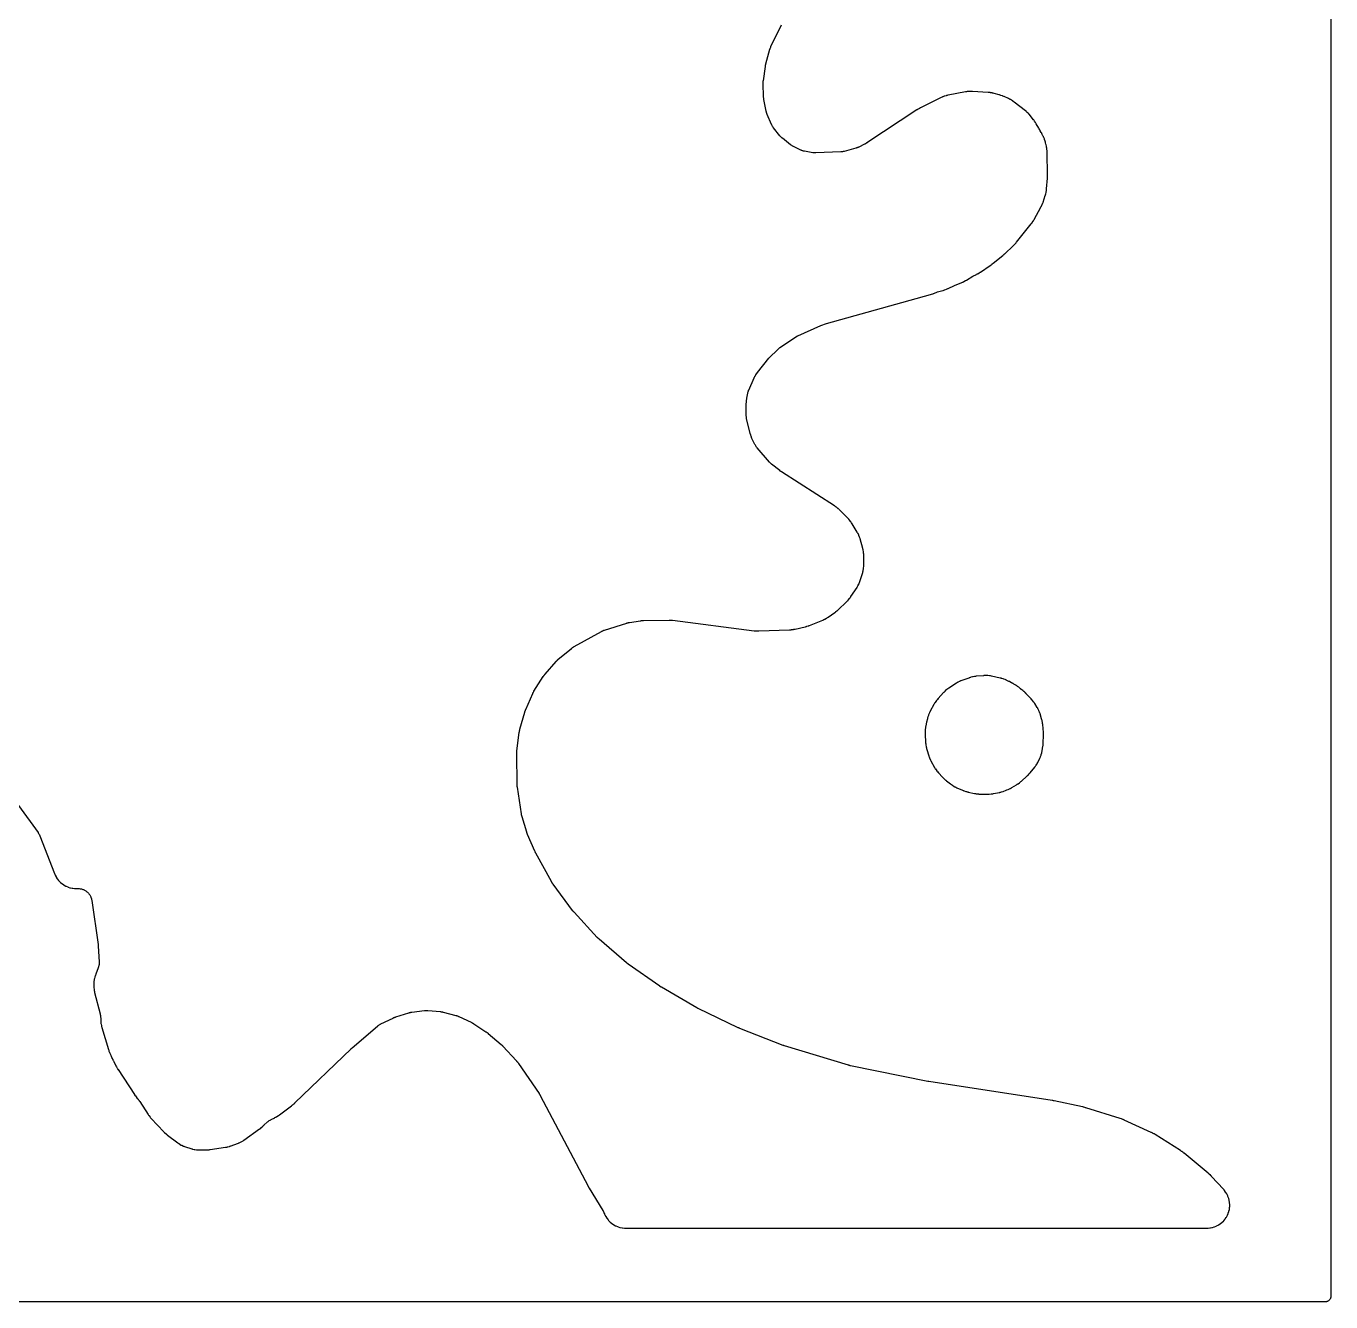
# Model space of a CAD drawing. Header units: millimetres. Extents: x 0 to 300, y 0 to 300.
# Drawn here: x 158.4 to 300.1, y -0.1 to 138.4 of the extents above; entities that cross this region are included whole.
import ezdxf

# ---------------------------------------------------------------- set-up
doc = ezdxf.new("R2010")
doc.units = ezdxf.units.MM
doc.layers.add('CUT', color=7, linetype='CONTINUOUS')

msp = doc.modelspace()

# ---------------------------------------------------------------- linework, layer by layer
at = {"layer": 'CUT'}
for points in [[(300.0625, 298.5625), (300.0625, 1.4375), (300.0625, 0.5522), (300.0589, 0.4788), (300.0503, 0.4206), (300.036, 0.3635), (300.0162, 0.3082), (299.991, 0.255), (299.9608, 0.2046), (299.9257, 0.1573), (299.8863, 0.1137), (299.8427, 0.0743), (299.7954, 0.0392), (299.745, 0.009), (299.6918, -0.0162), (299.6365, -0.036), (299.5794, -0.0503), (299.5212, -0.0589), (299.4478, -0.0625), (298.5625, -0.0625), (1.4375, -0.0625)], [(157.5773, 53.8259), (159.6909, 50.8978), (159.6964, 50.8901), (159.7049, 50.878), (159.7188, 50.8579), (159.7369, 50.8306), (159.7526, 50.8061), (159.7548, 50.8026), (159.7805, 50.7585), (159.8138, 50.6973), (159.8433, 50.638), (159.8626, 50.5954), (159.8778, 50.5597), (159.8825, 50.548), (159.886, 50.5392), (161.4738, 46.4592), (161.4794, 46.4454), (161.5166, 46.3564), (161.5225, 46.3428), (161.5462, 46.2898), (161.5589, 46.263), (161.6452, 46.0934), (161.6746, 46.0419), (161.7758, 45.8838), (161.8102, 45.8354), (161.9265, 45.6881), (161.9655, 45.6433), (162.0958, 45.5082), (162.1391, 45.4676), (162.282, 45.346), (162.3291, 45.3098), (162.4834, 45.2029), (162.5338, 45.1716), (162.6979, 45.0805), (162.7512, 45.0543), (162.9235, 44.9799), (162.9791, 44.9591), (163.1579, 44.902), (163.2153, 44.8868), (163.3989, 44.8477), (163.4575, 44.8382), (163.644, 44.8175), (163.7033, 44.8139), (163.8936, 44.8116), (163.9233, 44.812), (163.9397, 44.8126), (163.9775, 44.8131), (163.9919, 44.8135), (164.0178, 44.8144), (164.1087, 44.8132), (164.1691, 44.8093), (164.2595, 44.7988), (164.3192, 44.7888), (164.4081, 44.7693), (164.4665, 44.7534), (164.5529, 44.725), (164.6094, 44.7032), (164.6925, 44.6663), (164.7465, 44.6389), (164.8254, 44.5938), (164.8764, 44.5611), (164.9504, 44.5082), (164.9978, 44.4705), (165.0661, 44.4104), (165.1095, 44.3682), (165.1713, 44.3015), (165.2102, 44.2551), (165.265, 44.1825), (165.299, 44.1324), (165.3462, 44.0547), (165.375, 44.0014), (165.4141, 43.9193), (165.4374, 43.8634), (165.468, 43.7777), (165.4855, 43.7198), (165.5073, 43.6315), (165.5232, 43.5497), (165.5307, 43.5048), (166.2061, 38.7537), (166.2074, 38.7442), (166.2103, 38.7218), (166.2115, 38.7123), (166.2129, 38.7006), (166.214, 38.691), (166.2165, 38.6686), (166.2175, 38.659), (166.2191, 38.642), (166.22, 38.6324), (166.222, 38.6099), (166.2228, 38.6003), (166.2237, 38.5886), (166.2244, 38.579), (166.2259, 38.5565), (166.2265, 38.5469), (166.3211, 36.8409), (166.3217, 36.8293), (166.3224, 36.813), (166.3231, 36.7607), (166.322, 36.6893), (166.3171, 36.6082), (166.3113, 36.5544), (166.2991, 36.474), (166.2886, 36.421), (166.2691, 36.342), (166.2489, 36.2736), (166.2327, 36.2239), (166.2272, 36.2085), (166.2232, 36.1976), (166.0706, 35.7893), (166.0667, 35.7791), (166.0575, 35.7552), (166.0535, 35.745), (166.0514, 35.7398), (166.0423, 35.7172), (166.0107, 35.6385), (166.0055, 35.6249), (165.9635, 35.5125), (165.9585, 35.4987), (165.9325, 35.4233), (165.9146, 35.3718), (165.9121, 35.3646), (165.9031, 35.3373), (165.8978, 35.322), (165.8961, 35.3172), (165.8956, 35.3159), (165.8897, 35.2988), (165.8853, 35.2859), (165.869, 35.2352), (165.8612, 35.209), (165.8151, 35.0402), (165.8031, 34.987), (165.773, 34.817), (165.7659, 34.7629), (165.7511, 34.5885), (165.7494, 34.5613), (165.7473, 34.508), (165.747, 34.4944), (165.7455, 34.4057), (165.7454, 34.392), (165.7465, 34.222), (165.7465, 34.2219), (165.7467, 34.2096), (165.7489, 34.1296), (165.7493, 34.1173), (165.7516, 34.0693), (165.7533, 34.0447), (165.7672, 33.8875), (165.7736, 33.8387), (165.8004, 33.6832), (165.8051, 33.659), (165.8152, 33.612), (165.8179, 33.6), (165.8363, 33.5221), (165.8392, 33.5102), (166.4365, 31.1959), (166.4484, 31.1434), (166.4673, 31.0467), (166.4816, 30.9401), (166.4888, 30.8418), (166.4911, 30.7881), (166.4945, 30.5373), (166.4948, 30.5235), (166.4981, 30.4334), (166.4987, 30.4196), (166.502, 30.3655), (166.5043, 30.3379), (166.523, 30.1612), (166.5314, 30.1064), (166.5664, 29.9323), (166.5725, 29.9052), (166.5856, 29.8527), (166.5891, 29.8393), (166.6129, 29.7524), (166.6167, 29.7391), (167.3349, 27.3376), (167.3382, 27.3269), (167.362, 27.2523), (167.3657, 27.2412), (167.3822, 27.1927), (167.3907, 27.1694), (167.4464, 27.0257), (167.4555, 27.0037), (167.4719, 26.9659), (167.4764, 26.9557), (167.5089, 26.8847), (167.5139, 26.8739), (167.5509, 26.797), (167.5598, 26.7779), (167.5811, 26.7307), (167.59, 26.7105), (167.5908, 26.7085), (167.5997, 26.6867), (167.6228, 26.6277), (167.6273, 26.6167), (167.6973, 26.448), (167.7207, 26.3983), (167.8029, 26.2424), (167.8163, 26.2184), (167.8576, 26.148), (167.8753, 26.1164), (167.9151, 26.0419), (167.9316, 26.0096), (168.1363, 25.5863), (168.145, 25.569), (168.2036, 25.4572), (168.2129, 25.4402), (168.2909, 25.3024), (168.3008, 25.2856), (168.3665, 25.1779), (168.3768, 25.1615), (170.1623, 22.4361), (170.174, 22.4189), (170.2518, 22.3086), (170.2641, 22.2919), (170.3664, 22.157), (170.3793, 22.1407), (170.4645, 22.0361), (170.4779, 22.0202), (170.5506, 21.9371), (170.5717, 21.9121), (170.6198, 21.8528), (170.6399, 21.8271), (170.6637, 21.7955), (170.6829, 21.7691), (170.7266, 21.7065), (170.7448, 21.6794), (171.6385, 20.2946), (171.646, 20.2833), (171.6954, 20.2105), (171.7031, 20.1993), (171.7337, 20.1562), (171.7499, 20.1345), (171.8582, 19.996), (171.8754, 19.975), (171.9098, 19.9349), (171.9187, 19.9247), (171.9774, 19.8592), (171.9866, 19.8492), (171.9867, 19.8491), (173.3317, 18.4158), (173.3409, 18.4062), (173.4011, 18.3448), (173.4105, 18.3354), (173.4475, 18.2993), (173.4669, 18.2812), (173.5952, 18.1667), (173.6153, 18.1495), (173.6554, 18.1168), (173.6657, 18.1085), (173.7335, 18.0556), (173.7441, 18.0476), (174.872, 17.2066), (174.8853, 17.197), (174.9722, 17.1357), (174.9858, 17.1265), (175.039, 17.0912), (175.0667, 17.0738), (175.2475, 16.9675), (175.3057, 16.9375), (175.4969, 16.8515), (175.5272, 16.8389), (175.5868, 16.8159), (175.6021, 16.8103), (175.7024, 16.7747), (175.7179, 16.7695), (176.27, 16.5906), (176.2839, 16.5863), (176.3742, 16.5594), (176.3882, 16.5555), (176.4428, 16.5406), (176.471, 16.5337), (176.6525, 16.4938), (176.7096, 16.4841), (176.8942, 16.4619), (176.923, 16.4591), (176.9795, 16.455), (176.994, 16.4542), (177.0881, 16.4497), (177.1026, 16.4492), (177.8271, 16.4323), (177.8401, 16.4322), (177.9244, 16.432), (177.9373, 16.4322), (177.988, 16.4332), (178.0139, 16.4343), (178.1821, 16.4449), (178.2079, 16.4471), (178.2583, 16.4525), (178.2712, 16.454), (178.3548, 16.4648), (178.3676, 16.4666), (180.0361, 16.7182), (180.0509, 16.7206), (180.1469, 16.7375), (180.1616, 16.7403), (180.219, 16.7519), (180.2482, 16.7586), (180.437, 16.8067), (180.4659, 16.8149), (180.5219, 16.8322), (180.5361, 16.8368), (180.6285, 16.8679), (180.6427, 16.8728), (181.3433, 17.1283), (181.3559, 17.1331), (181.4379, 17.1651), (181.4505, 17.1702), (181.4993, 17.1905), (181.5241, 17.2015), (181.6812, 17.2754), (181.7291, 17.3007), (181.8789, 17.3885), (181.9019, 17.4027), (181.9463, 17.4315), (181.9576, 17.439), (182.0304, 17.4886), (182.0415, 17.4963), (183.7536, 18.7201), (183.7701, 18.7323), (183.8763, 18.8138), (183.8924, 18.8266), (184.0219, 18.9333), (184.0376, 18.9467), (184.1378, 19.0353), (184.153, 19.0492), (184.1836, 19.0781), (184.2456, 19.1368), (184.2568, 19.1474), (184.5775, 19.4508), (184.6116, 19.4815), (184.6756, 19.5362), (184.7484, 19.5922), (184.7987, 19.6269), (184.8768, 19.6752), (184.9506, 19.7157), (184.9914, 19.7368), (185.4012, 19.9355), (185.414, 19.9419), (185.4969, 19.9846), (185.5096, 19.9913), (185.5588, 20.0182), (185.5836, 20.0325), (185.7428, 20.1295), (185.7669, 20.145), (185.8133, 20.1764), (185.8251, 20.1845), (185.9011, 20.2386), (185.9126, 20.2471), (187.2258, 21.2305), (187.2406, 21.2419), (187.3355, 21.3177), (187.3499, 21.3296), (187.4659, 21.4284), (187.48, 21.4407), (187.57, 21.5223), (187.5836, 21.535), (193.685, 27.4204), (193.6889, 27.4241), (193.698, 27.4327), (193.7019, 27.4364), (193.7112, 27.4452), (193.716, 27.4498), (193.7273, 27.4602), (193.7322, 27.4647), (193.7378, 27.4699), (193.7427, 27.4743), (193.7542, 27.4846), (193.7585, 27.4885), (193.7679, 27.4968), (193.7813, 27.5085), (193.7872, 27.5136), (196.5513, 29.883), (196.5587, 29.8893), (196.5703, 29.8989), (196.5895, 29.9146), (196.6154, 29.9352), (196.6388, 29.9531), (196.6422, 29.9556), (196.6847, 29.9852), (196.7438, 30.024), (196.8012, 30.0586), (196.8428, 30.0816), (196.8776, 30.0999), (196.889, 30.1056), (196.8977, 30.1098), (198.2358, 30.7578), (198.2504, 30.7647), (198.2844, 30.7804), (198.299, 30.787), (198.317, 30.7949), (198.3317, 30.8013), (198.3663, 30.8158), (198.3812, 30.8219), (198.3982, 30.8287), (198.4132, 30.8345), (198.4483, 30.8478), (198.4634, 30.8533), (198.4818, 30.8599), (198.497, 30.8652), (198.5325, 30.8772), (198.5478, 30.8822), (199.9507, 31.3287), (199.961, 31.3319), (199.9771, 31.3368), (200.0037, 31.3445), (200.0395, 31.3542), (200.0715, 31.3623), (200.097, 31.3682), (200.1116, 31.3715), (200.117, 31.3727), (200.1488, 31.3789), (200.2197, 31.3916), (200.2624, 31.3981), (200.2769, 31.4), (200.2876, 31.4013), (201.6469, 31.5597), (201.6582, 31.561), (201.6735, 31.5626), (201.7188, 31.5661), (201.7945, 31.5701), (201.828, 31.5713), (201.8615, 31.5711), (201.9373, 31.5694), (201.9827, 31.5672), (201.998, 31.5661), (202.0093, 31.5652), (203.3837, 31.4467), (203.393, 31.4459), (203.4074, 31.4445), (203.4311, 31.4419), (203.463, 31.4379), (203.4912, 31.434), (203.5135, 31.4305), (203.5263, 31.4284), (203.531, 31.4276), (203.5586, 31.4225), (203.6196, 31.4101), (203.656, 31.4019), (203.6682, 31.3989), (203.6773, 31.3966), (205.0501, 31.0433), (205.0602, 31.0407), (205.0759, 31.0364), (205.1017, 31.0291), (205.1361, 31.0187), (205.1665, 31.0089), (205.1905, 31.0007), (205.2041, 30.9959), (205.2092, 30.9941), (205.2385, 30.983), (205.3034, 30.9571), (205.3419, 30.9407), (205.3547, 30.9349), (205.3642, 30.9305), (206.7046, 30.3029), (206.719, 30.296), (206.7525, 30.2796), (206.7668, 30.2724), (206.7842, 30.2636), (206.7983, 30.2561), (206.8312, 30.2385), (206.8452, 30.2309), (206.8612, 30.222), (206.8751, 30.214), (206.9074, 30.1953), (206.9211, 30.1871), (206.9378, 30.177), (206.9514, 30.1686), (206.9829, 30.1488), (206.9964, 30.1401), (208.3213, 29.272), (208.3334, 29.264), (208.3615, 29.245), (208.3734, 29.2367), (208.3879, 29.2265), (208.3997, 29.2181), (208.4271, 29.1982), (208.4388, 29.1896), (208.4521, 29.1795), (208.4636, 29.1707), (208.4904, 29.1499), (208.5018, 29.1409), (208.5156, 29.1299), (208.5268, 29.1207), (208.5529, 29.099), (208.564, 29.0897), (209.9752, 27.879), (209.9851, 27.8703), (210.0081, 27.85), (210.0179, 27.8413), (210.0297, 27.8305), (210.0394, 27.8216), (210.0617, 27.8006), (210.0713, 27.7916), (210.0821, 27.7811), (210.0915, 27.7719), (210.1132, 27.7503), (210.1225, 27.741), (210.1337, 27.7295), (210.1428, 27.7201), (210.1639, 27.6979), (210.1729, 27.6883), (211.6435, 26.0937), (211.6545, 26.0815), (211.68, 26.0528), (211.6909, 26.0404), (211.7039, 26.0252), (211.7145, 26.0126), (211.7389, 25.983), (211.7493, 25.9703), (211.761, 25.9555), (211.7711, 25.9425), (211.7945, 25.9121), (211.8044, 25.8989), (211.8162, 25.8828), (211.8259, 25.8695), (211.8481, 25.8382), (211.8575, 25.8247), (214.0866, 22.5577), (214.0937, 22.5471), (214.1102, 22.5223), (214.1171, 22.5116), (214.1255, 22.4985), (214.1324, 22.4877), (214.1481, 22.4624), (214.1547, 22.4515), (214.1623, 22.439), (214.1688, 22.428), (214.1838, 22.4023), (214.1901, 22.3912), (214.1978, 22.3777), (214.204, 22.3665), (214.2182, 22.3404), (214.2243, 22.3291), (219.4169, 12.4846), (219.4213, 12.4764), (219.4523, 12.4197), (219.4572, 12.411), (219.4971, 12.3409), (219.502, 12.3325), (219.5344, 12.2776), (219.5398, 12.2687), (221.0103, 9.8764), (221.0159, 9.8672), (221.0245, 9.8528), (221.0384, 9.8288), (221.0565, 9.7962), (221.0721, 9.7671), (221.0767, 9.7579), (221.0971, 9.7152), (221.1254, 9.6517), (221.1382, 9.6214), (221.181, 9.515), (221.1872, 9.5003), (221.2102, 9.4472), (221.2229, 9.4197), (221.3091, 9.2456), (221.3386, 9.1928), (221.4405, 9.0305), (221.4752, 8.9809), (221.5929, 8.8297), (221.6325, 8.7839), (221.7648, 8.6454), (221.8088, 8.6037), (221.9544, 8.4792), (222.0024, 8.4423), (222.1598, 8.3331), (222.2113, 8.3012), (222.3789, 8.2084), (222.4333, 8.1818), (222.6095, 8.1065), (222.6663, 8.0855), (222.8491, 8.0284), (222.9078, 8.0132), (223.0955, 7.9748), (223.1554, 7.9656), (223.3486, 7.946), (223.3788, 7.9437), (223.4379, 7.9408), (223.453, 7.9402), (223.5515, 7.9377), (223.5666, 7.9375), (286.5225, 7.9375), (286.5369, 7.9377), (286.6309, 7.9399), (286.6453, 7.9405), (286.7017, 7.9432), (286.7306, 7.9453), (286.915, 7.9631), (286.9722, 7.9714), (287.1516, 8.0064), (287.2077, 8.0202), (287.3829, 8.0724), (287.4375, 8.0915), (287.6068, 8.1602), (287.6593, 8.1845), (287.8212, 8.2692), (287.8711, 8.2985), (288.0241, 8.3984), (288.071, 8.4323), (288.2137, 8.5464), (288.257, 8.5847), (288.3881, 8.712), (288.4276, 8.7543), (288.5458, 8.8937), (288.581, 8.9395), (288.6853, 9.0896), (288.7159, 9.1387), (288.8052, 9.2981), (288.831, 9.3498), (288.9046, 9.5172), (288.9252, 9.5711), (288.9824, 9.7448), (288.9978, 9.8005), (289.0379, 9.9788), (289.0479, 10.0357), (289.0706, 10.2171), (289.0751, 10.2747), (289.0803, 10.4574), (289.0792, 10.5152), (289.0668, 10.6976), (289.0601, 10.755), (289.0303, 10.9353), (289.0181, 10.9918), (288.971, 11.1684), (288.9534, 11.2235), (288.8896, 11.3947), (288.8668, 11.4479), (288.7868, 11.6122), (288.759, 11.6629), (288.6635, 11.8187), (288.631, 11.8665), (288.5194, 12.0144), (288.5014, 12.0371), (288.4653, 12.0805), (288.4559, 12.0915), (288.3941, 12.1622), (288.3845, 12.173), (287.1071, 13.5651), (287.0929, 13.58), (286.9988, 13.6758), (286.984, 13.6903), (286.8619, 13.8062), (286.8467, 13.8202), (286.7462, 13.9093), (286.7305, 13.9227), (284.1175, 16.0819), (284.1029, 16.0936), (284.0069, 16.168), (283.992, 16.1792), (283.8687, 16.2688), (283.8534, 16.2795), (283.753, 16.3478), (283.7374, 16.3581), (280.9971, 18.0992), (280.9797, 18.1098), (280.8658, 18.1769), (280.8481, 18.1869), (280.7025, 18.2662), (280.6845, 18.2756), (280.5663, 18.3348), (280.548, 18.3436), (277.6326, 19.6821), (277.6149, 19.6899), (277.4992, 19.7386), (277.4813, 19.7458), (277.3343, 19.8021), (277.3162, 19.8088), (277.1976, 19.8499), (277.1792, 19.8559), (273.4414, 21.0191), (273.4282, 21.023), (273.3424, 21.0476), (273.3292, 21.0512), (273.2208, 21.0795), (273.2074, 21.0829), (273.1206, 21.1035), (273.1072, 21.1065), (270.0222, 21.7645), (270.0141, 21.7662), (269.958, 21.7773), (269.9493, 21.779), (269.8792, 21.7919), (269.8707, 21.7934), (269.8151, 21.8028), (269.806, 21.8042), (256.392, 23.8578), (256.3775, 23.8601), (256.3625, 23.8625), (256.3575, 23.8634), (256.3452, 23.8654), (256.34, 23.8664), (256.3339, 23.8674), (256.3286, 23.8684), (256.3163, 23.8706), (256.3118, 23.8714), (256.3019, 23.8733), (256.2877, 23.8761), (256.2815, 23.8773), (247.9132, 25.5678), (247.9027, 25.57), (247.8781, 25.5753), (247.8676, 25.5776), (247.8549, 25.5805), (247.8444, 25.5829), (247.8201, 25.5887), (247.8096, 25.5913), (247.7977, 25.5943), (247.7873, 25.597), (247.763, 25.6034), (247.7527, 25.6062), (247.74, 25.6098), (247.7297, 25.6127), (247.7057, 25.6197), (247.6954, 25.6227), (240.7543, 27.7303), (240.7474, 27.7325), (240.7314, 27.7375), (240.7245, 27.7396), (240.7081, 27.7449), (240.6997, 27.7477), (240.68, 27.7542), (240.6717, 27.757), (240.662, 27.7603), (240.6536, 27.7633), (240.6341, 27.7702), (240.6257, 27.7732), (240.6215, 27.7747), (240.6116, 27.7784), (240.5887, 27.7871), (240.5789, 27.7908), (235.8745, 29.6349), (235.8683, 29.6373), (235.8539, 29.6431), (235.8477, 29.6456), (235.8331, 29.6516), (235.8256, 29.6547), (235.8081, 29.6621), (235.8006, 29.6652), (235.7919, 29.669), (235.7844, 29.6722), (235.767, 29.6799), (235.7595, 29.6833), (235.7558, 29.685), (235.747, 29.689), (235.7265, 29.6985), (235.7178, 29.7026), (231.3756, 31.7793), (231.3691, 31.7824), (231.3539, 31.7898), (231.3474, 31.793), (231.332, 31.8007), (231.3241, 31.8047), (231.3057, 31.8141), (231.2978, 31.8182), (231.2887, 31.8229), (231.2809, 31.8271), (231.2626, 31.8368), (231.2548, 31.8411), (231.2508, 31.8433), (231.2416, 31.8484), (231.2202, 31.8604), (231.2111, 31.8656), (227.3671, 34.0922), (227.3584, 34.0972), (227.3383, 34.1092), (227.3297, 34.1144), (227.3193, 34.1207), (227.3108, 34.126), (227.2911, 34.1383), (227.2826, 34.1436), (227.2729, 34.1499), (227.2645, 34.1553), (227.245, 34.1681), (227.2367, 34.1737), (227.2265, 34.1805), (227.2182, 34.1861), (227.199, 34.1993), (227.1908, 34.2051), (223.7757, 36.6124), (223.7669, 36.6187), (223.7466, 36.6334), (223.7379, 36.6397), (223.7273, 36.6475), (223.7187, 36.654), (223.6987, 36.6692), (223.6902, 36.6758), (223.6804, 36.6834), (223.672, 36.69), (223.6524, 36.7057), (223.644, 36.7125), (223.6338, 36.7208), (223.6256, 36.7276), (223.6063, 36.7438), (223.5981, 36.7507), (220.6092, 39.318), (220.5995, 39.3265), (220.5769, 39.3464), (220.5673, 39.355), (220.5557, 39.3656), (220.5462, 39.3744), (220.5242, 39.3949), (220.5149, 39.4038), (220.5042, 39.4141), (220.495, 39.4231), (220.4736, 39.4443), (220.4645, 39.4535), (220.4535, 39.4647), (220.4445, 39.474), (220.4237, 39.4958), (220.4149, 39.5052), (217.8852, 42.2401), (217.8769, 42.2492), (217.8576, 42.2706), (217.8494, 42.2799), (217.8395, 42.2912), (217.8315, 42.3005), (217.8128, 42.3224), (217.8049, 42.3319), (217.7958, 42.3428), (217.788, 42.3523), (217.77, 42.3747), (217.7623, 42.3844), (217.7531, 42.3962), (217.7455, 42.406), (217.7281, 42.4289), (217.7207, 42.4387), (215.6037, 45.3009), (215.5947, 45.3133), (215.5739, 45.3423), (215.5651, 45.3549), (215.5546, 45.3702), (215.546, 45.3829), (215.5263, 45.4127), (215.5179, 45.4255), (215.5085, 45.4402), (215.5003, 45.4532), (215.4816, 45.4836), (215.4737, 45.4967), (215.4642, 45.5127), (215.4565, 45.526), (215.4389, 45.557), (215.4314, 45.5703), (213.7353, 48.6686), (213.7306, 48.6772), (213.7199, 48.6974), (213.7153, 48.7061), (213.7098, 48.7167), (213.7053, 48.7254), (213.695, 48.7458), (213.6906, 48.7546), (213.6857, 48.7647), (213.6814, 48.7735), (213.6715, 48.7941), (213.6673, 48.803), (213.6623, 48.8138), (213.6582, 48.8227), (213.6488, 48.8436), (213.6448, 48.8525), (212.8464, 50.6706), (212.841, 50.6832), (212.8287, 50.7125), (212.8235, 50.7251), (212.8172, 50.7405), (212.8122, 50.7532), (212.8008, 50.7828), (212.796, 50.7956), (212.7906, 50.8103), (212.7859, 50.8231), (212.7754, 50.8531), (212.771, 50.866), (212.7657, 50.8818), (212.7615, 50.8947), (212.7518, 50.925), (212.7478, 50.938), (212.2435, 52.6119), (212.239, 52.6273), (212.2289, 52.6634), (212.2246, 52.6789), (212.2197, 52.6978), (212.2157, 52.7134), (212.2068, 52.7498), (212.2032, 52.7654), (212.1991, 52.7833), (212.1958, 52.799), (212.1882, 52.8357), (212.1851, 52.8515), (212.1815, 52.8707), (212.1787, 52.8865), (212.1724, 52.9235), (212.1699, 52.9393), (211.7371, 55.8053), (211.735, 55.8203), (211.7303, 55.8553), (211.7284, 55.8703), (211.7263, 55.8887), (211.7246, 55.9037), (211.7211, 55.9388), (211.7197, 55.9539), (211.7183, 55.9712), (211.7172, 55.9863), (211.7149, 56.0215), (211.714, 56.0366), (211.7131, 56.055), (211.7125, 56.0702), (211.7113, 56.1054), (211.711, 56.1206), (211.6601, 59.4296), (211.66, 59.446), (211.6601, 59.4843), (211.6603, 59.5007), (211.6608, 59.5207), (211.6613, 59.5371), (211.6628, 59.5754), (211.6636, 59.5918), (211.6646, 59.6106), (211.6657, 59.627), (211.6686, 59.6651), (211.67, 59.6815), (211.6719, 59.7014), (211.6736, 59.7178), (211.6779, 59.7558), (211.6799, 59.7721), (211.941, 61.7604), (211.9433, 61.7767), (211.949, 61.8146), (211.9516, 61.8308), (211.9549, 61.8505), (211.9578, 61.8667), (211.9648, 61.9043), (211.968, 61.9204), (211.9718, 61.9388), (211.9752, 61.9548), (211.9837, 61.9922), (211.9874, 62.0082), (211.9922, 62.0276), (211.9962, 62.0435), (212.006, 62.0805), (212.0103, 62.0964), (212.5363, 63.95), (212.5405, 63.9645), (212.5507, 63.9982), (212.5552, 64.0126), (212.5608, 64.0301), (212.5655, 64.0444), (212.5768, 64.0777), (212.5818, 64.092), (212.5876, 64.1083), (212.5928, 64.1224), (212.6052, 64.1554), (212.6106, 64.1694), (212.6174, 64.1865), (212.6231, 64.2005), (212.6366, 64.233), (212.6425, 64.2469), (213.4034, 65.9949), (213.407, 66.0032), (213.4127, 66.016), (213.4225, 66.037), (213.4359, 66.065), (213.4481, 66.0897), (213.4582, 66.1092), (213.464, 66.1202), (213.4662, 66.1243), (213.4793, 66.148), (213.5093, 66.2003), (213.5279, 66.2313), (213.5344, 66.2416), (213.5393, 66.2492), (214.545, 67.8145), (214.5537, 67.8277), (214.5742, 67.8585), (214.5831, 67.8716), (214.5941, 67.8875), (214.6033, 67.9004), (214.6249, 67.9304), (214.6342, 67.9432), (214.6451, 67.9577), (214.6547, 67.9703), (214.6773, 67.9995), (214.6871, 68.012), (214.6992, 68.027), (214.7092, 68.0393), (214.7329, 68.0677), (214.7431, 68.0798), (215.9313, 69.4567), (215.9374, 69.4637), (215.9469, 69.4745), (215.9629, 69.4922), (215.9847, 69.5157), (216.0044, 69.5361), (216.0202, 69.5522), (216.0293, 69.5613), (216.0328, 69.5646), (216.053, 69.5839), (216.0986, 69.626), (216.1265, 69.6506), (216.1361, 69.6588), (216.1432, 69.6647), (217.6146, 70.8878), (217.6228, 70.8945), (217.6355, 70.9048), (217.6567, 70.9215), (217.6855, 70.9435), (217.7115, 70.9625), (217.7323, 70.9773), (217.7443, 70.9856), (217.7487, 70.9887), (217.7752, 71.006), (217.8346, 71.0437), (217.8707, 71.0654), (217.8831, 71.0724), (217.8923, 71.0776), (220.8706, 72.7281), (220.8804, 72.7334), (220.8938, 72.7406), (220.9339, 72.7609), (221.0015, 72.793), (221.0317, 72.8067), (221.0624, 72.8192), (221.1322, 72.8462), (221.1745, 72.8614), (221.1889, 72.8661), (221.1996, 72.8696), (223.6137, 73.6333), (223.6204, 73.6354), (223.636, 73.6402), (223.6389, 73.6411), (223.6695, 73.6498), (223.7309, 73.6661), (223.7521, 73.6714), (223.7818, 73.6778), (223.8606, 73.693), (223.8945, 73.699), (225.1023, 73.8853), (225.1175, 73.8875), (225.1531, 73.8924), (225.1683, 73.8944), (225.1866, 73.8965), (225.2018, 73.8982), (225.2372, 73.9019), (225.2524, 73.9033), (225.2698, 73.9048), (225.2851, 73.9059), (225.3206, 73.9084), (225.3359, 73.9093), (225.3545, 73.9102), (225.3697, 73.9109), (225.4053, 73.9121), (225.4206, 73.9125), (228.2289, 73.9606), (228.2451, 73.9608), (228.283, 73.9607), (228.2993, 73.9606), (228.3191, 73.9602), (228.3354, 73.9597), (228.3733, 73.9583), (228.3895, 73.9576), (228.4081, 73.9566), (228.4243, 73.9555), (228.4622, 73.9528), (228.4784, 73.9514), (228.4981, 73.9496), (228.5143, 73.948), (228.552, 73.9438), (228.5681, 73.9419), (237.4323, 72.8068), (237.4444, 72.8053), (237.5234, 72.7969), (237.5356, 72.7957), (237.5831, 72.7916), (237.6075, 72.7899), (237.7661, 72.7826), (237.7906, 72.782), (237.8383, 72.7818), (237.8505, 72.7818), (237.9299, 72.783), (237.9422, 72.7834), (241.2866, 72.9023), (241.301, 72.903), (241.3939, 72.9086), (241.4082, 72.9096), (241.4639, 72.9142), (241.4924, 72.9173), (241.6769, 72.9416), (241.7052, 72.946), (241.7603, 72.956), (241.7744, 72.9587), (241.8656, 72.9775), (241.8796, 72.9805), (242.9939, 73.2374), (243.0048, 73.24), (243.0804, 73.2589), (243.0917, 73.2619), (243.141, 73.2752), (243.1647, 73.2822), (243.3111, 73.3284), (243.3336, 73.336), (243.3723, 73.3499), (243.3828, 73.3538), (243.4548, 73.3812), (243.4665, 73.3858), (244.8814, 73.9585), (244.8968, 73.965), (244.9963, 74.0085), (245.0116, 74.0154), (245.0706, 74.0432), (245.1004, 74.0583), (245.2913, 74.1617), (245.3203, 74.1784), (245.3758, 74.2126), (245.3899, 74.2216), (245.4808, 74.2811), (245.4947, 74.2904), (246.1895, 74.7736), (246.1981, 74.7797), (246.2579, 74.8228), (246.2667, 74.8293), (246.3054, 74.8583), (246.3238, 74.8727), (246.4365, 74.9642), (246.4536, 74.9787), (246.4828, 75.0043), (246.4907, 75.0113), (246.5446, 75.0603), (246.5533, 75.0683), (247.4813, 75.9449), (247.4938, 75.9571), (247.5739, 76.0373), (247.5861, 76.0499), (247.6328, 76.0994), (247.6559, 76.1255), (247.8015, 76.2993), (247.8232, 76.3267), (247.8638, 76.3813), (247.874, 76.3955), (247.939, 76.4884), (247.9488, 76.5029), (248.6111, 77.5116), (248.6188, 77.5235), (248.6676, 77.6019), (248.675, 77.6141), (248.7032, 77.6619), (248.7171, 77.6867), (248.8023, 77.8477), (248.8264, 77.8992), (248.8959, 78.0676), (248.9061, 78.0941), (248.9249, 78.1464), (248.9295, 78.1598), (248.9586, 78.2475), (248.9629, 78.261), (249.2266, 79.1235), (249.231, 79.1383), (249.2579, 79.2354), (249.2619, 79.2503), (249.2766, 79.309), (249.2833, 79.3393), (249.3215, 79.5341), (249.3302, 79.5954), (249.3481, 79.7932), (249.3501, 79.8241), (249.3524, 79.8845), (249.3528, 79.9), (249.3541, 80.0007), (249.3541, 80.0162), (249.3413, 80.991), (249.341, 81.004), (249.338, 81.0882), (249.3375, 81.1012), (249.3346, 81.1518), (249.3326, 81.1777), (249.316, 81.3432), (249.3086, 81.3946), (249.2778, 81.5581), (249.2725, 81.5835), (249.2609, 81.6329), (249.2579, 81.6455), (249.2369, 81.7272), (249.2335, 81.7397), (248.9394, 82.7917), (248.9356, 82.8045), (248.9104, 82.8876), (248.9063, 82.9004), (248.89, 82.95), (248.8811, 82.9752), (248.8205, 83.1354), (248.7994, 83.1845), (248.7247, 83.3387), (248.7125, 83.3625), (248.6877, 83.4085), (248.6812, 83.4201), (248.6382, 83.4956), (248.6315, 83.5072), (248.1003, 84.3932), (248.0907, 84.4088), (248.0266, 84.5087), (248.0165, 84.5239), (247.9762, 84.5826), (247.9547, 84.6121), (247.8089, 84.7992), (247.7856, 84.8273), (247.7385, 84.8807), (247.7262, 84.8943), (247.6451, 84.9808), (247.6324, 84.994), (246.7145, 85.9153), (246.7028, 85.9267), (246.6258, 85.9998), (246.6139, 86.0109), (246.5665, 86.0535), (246.5416, 86.0747), (246.3764, 86.2079), (246.3504, 86.2277), (246.2987, 86.2649), (246.2853, 86.2743), (246.1975, 86.3339), (246.1838, 86.3429), (240.4164, 90.035), (240.4065, 90.0414), (240.3836, 90.0565), (240.3738, 90.063), (240.362, 90.0711), (240.3523, 90.0777), (240.3298, 90.0934), (240.3202, 90.1002), (240.3092, 90.1081), (240.2997, 90.115), (240.2776, 90.1312), (240.2682, 90.1383), (240.2568, 90.1469), (240.2474, 90.1541), (240.2258, 90.1709), (240.2166, 90.1782), (239.3352, 90.882), (239.327, 90.8886), (239.3144, 90.899), (239.2938, 90.9163), (239.2665, 90.9401), (239.2427, 90.9615), (239.224, 90.9789), (239.2135, 90.989), (239.2096, 90.9927), (239.1873, 91.015), (239.1385, 91.0654), (239.11, 91.0964), (239.1006, 91.107), (239.0937, 91.115), (237.7667, 92.659), (237.7581, 92.6692), (237.7466, 92.683), (237.7136, 92.725), (237.6608, 92.7966), (237.6382, 92.8287), (237.617, 92.8618), (237.5707, 92.9379), (237.5443, 92.9842), (237.5359, 93.0001), (237.5297, 93.012), (237.195, 93.6667), (237.189, 93.6784), (237.1812, 93.6944), (237.1664, 93.7267), (237.1462, 93.8091), (237.1383, 93.838), (237.1215, 93.8941), (237.117, 93.9084), (237.0867, 94.0011), (237.0818, 94.0153), (237.0117, 94.2128), (236.6128, 95.8537), (236.6097, 95.8667), (236.5975, 95.9961), (236.5829, 96.1503), (236.5788, 96.1934), (236.562, 96.3707), (236.5629, 97.3446), (236.6651, 98.0509), (236.8068, 98.7772), (236.8091, 98.7887), (236.8123, 98.8043), (236.8231, 98.85), (236.8316, 98.882), (236.842, 98.9082), (236.8473, 98.9205), (236.8513, 98.9298), (237.4352, 100.2589), (237.44, 100.2695), (237.4464, 100.2837), (237.4666, 100.3253), (237.5021, 100.3937), (237.5184, 100.4237), (237.5358, 100.453), (237.5764, 100.5185), (237.6018, 100.5571), (237.6107, 100.57), (237.6173, 100.5794), (237.8003, 100.8359), (239.0417, 102.3975), (240.0613, 103.3828), (240.0685, 103.3896), (240.0797, 103.4002), (240.0984, 103.4175), (240.1239, 103.4402), (240.1382, 103.4526), (240.2398, 103.5332), (240.2564, 103.5458), (240.2887, 103.569), (240.2997, 103.5766), (240.308, 103.5822), (241.8602, 104.6251), (242.1579, 104.8042), (242.1819, 104.816), (242.1933, 104.8213), (242.2017, 104.8252), (244.677, 105.951), (245.2863, 106.1504), (256.5883, 109.3054), (256.6027, 109.3096), (256.6956, 109.3381), (256.7099, 109.3426), (256.8258, 109.3813), (256.8399, 109.3862), (256.9314, 109.4193), (256.9454, 109.4246), (257.3455, 109.5807), (257.9368, 109.7436), (257.9507, 109.7476), (258.0401, 109.7745), (258.0538, 109.7788), (258.1072, 109.7963), (258.1343, 109.8059), (258.3088, 109.8726), (258.3354, 109.8834), (258.3868, 109.906), (258.3999, 109.9119), (258.4846, 109.9514), (258.4975, 109.9576), (259.1827, 110.2975), (259.9946, 110.6143), (260.0073, 110.6195), (260.0895, 110.6537), (260.102, 110.6591), (260.1509, 110.6808), (260.1757, 110.6925), (260.3348, 110.7719), (260.359, 110.7847), (260.4057, 110.8108), (260.4176, 110.8176), (260.4943, 110.8627), (260.506, 110.8698), (261.1889, 111.2927), (261.575, 111.4843), (261.5926, 111.4934), (261.7061, 111.5544), (261.7234, 111.5641), (261.8631, 111.6454), (261.8801, 111.6556), (261.9893, 111.724), (262.0059, 111.7348), (263.0498, 112.4378), (263.065, 112.4485), (263.1632, 112.5191), (263.1781, 112.5302), (263.2372, 112.5755), (263.2768, 112.6037), (263.2922, 112.6151), (263.3911, 112.6902), (263.4061, 112.702), (264.4462, 113.5465), (264.4537, 113.5527), (264.5058, 113.5964), (264.5138, 113.6032), (264.5778, 113.6589), (264.5855, 113.6657), (264.6353, 113.7105), (264.6434, 113.718), (265.5584, 114.5723), (265.5742, 114.5875), (265.6747, 114.6885), (265.6899, 114.7044), (265.8006, 114.824), (265.8111, 114.835), (265.8292, 114.8548), (265.8639, 114.8943), (265.8726, 114.9045), (265.9287, 114.9715), (265.9372, 114.9819), (267.5241, 116.9653), (267.5322, 116.9757), (267.5843, 117.0437), (267.5921, 117.0542), (267.6225, 117.0958), (267.6376, 117.1174), (267.7324, 117.2599), (267.743, 117.2766), (267.757, 117.2977), (267.771, 117.3198), (267.7974, 117.3636), (267.804, 117.3749), (267.8463, 117.4487), (267.8527, 117.4601), (268.5804, 118.7958), (268.5864, 118.807), (268.6245, 118.8807), (268.6302, 118.8921), (268.6522, 118.9369), (268.663, 118.96), (268.7297, 119.1119), (268.7356, 119.1262), (268.7435, 119.1443), (268.7534, 119.1683), (268.7717, 119.2155), (268.7762, 119.2276), (268.8049, 119.3067), (268.8092, 119.3189), (269.0558, 120.0472), (269.0597, 120.059), (269.0841, 120.1364), (269.0877, 120.1483), (269.1014, 120.1951), (269.108, 120.2192), (269.1465, 120.3744), (269.1565, 120.4232), (269.182, 120.5811), (269.1855, 120.6058), (269.1912, 120.6542), (269.1926, 120.6666), (269.2005, 120.7473), (269.2016, 120.7597), (269.2912, 121.9209), (269.2922, 121.9352), (269.2971, 122.0282), (269.2977, 122.0425), (269.3011, 122.1595), (269.3014, 122.1738), (269.3019, 122.267), (269.3018, 122.2813), (269.2571, 124.6938), (269.2566, 124.7085), (269.2525, 124.8043), (269.2517, 124.819), (269.2478, 124.8765), (269.2451, 124.9059), (269.2227, 125.0962), (269.2185, 125.1255), (269.209, 125.1823), (269.2064, 125.1968), (269.1882, 125.2909), (269.1853, 125.3054), (269.1702, 125.3742), (269.1668, 125.3949), (269.133, 125.5558), (269.1201, 125.6062), (269.118, 125.6129), (269.0879, 125.7507), (269.0846, 125.7649), (269.0622, 125.8566), (269.0586, 125.8707), (269.0438, 125.9255), (269.0356, 125.9534), (268.9783, 126.1307), (268.9578, 126.1851), (268.8838, 126.356), (268.8715, 126.3824), (268.8465, 126.4333), (268.8399, 126.4462), (268.7961, 126.5299), (268.7892, 126.5427), (268.7102, 126.6855), (268.6671, 126.7848), (268.6602, 126.8002), (268.6322, 126.8601), (268.617, 126.8904), (268.5127, 127.0843), (268.4958, 127.1136), (268.4612, 127.17), (268.4522, 127.1843), (268.3919, 127.2765), (268.3825, 127.2906), (268.3449, 127.3448), (268.0788, 127.825), (268.0726, 127.8359), (268.0318, 127.9061), (268.0254, 127.9168), (268, 127.9585), (267.9865, 127.9796), (267.8963, 128.1145), (267.882, 128.135), (267.8532, 128.1744), (267.8458, 128.1844), (267.7965, 128.249), (267.7888, 128.2588), (267.4172, 128.7254), (267.4061, 128.739), (267.3322, 128.8264), (267.3207, 128.8397), (267.2748, 128.8908), (267.2506, 128.9163), (267.0882, 129.0772), (267.0625, 129.1012), (267.011, 129.1466), (266.9976, 129.158), (266.9096, 129.2311), (266.8959, 129.2421), (265.6896, 130.1854), (265.6895, 130.1854), (265.6751, 130.1963), (265.5801, 130.266), (265.5654, 130.2765), (265.5072, 130.3166), (265.4767, 130.3363), (265.2751, 130.4579), (265.2435, 130.4757), (265.1809, 130.5084), (265.1647, 130.5166), (265.0587, 130.5681), (265.0423, 130.5757), (264.5779, 130.7842), (264.5576, 130.7928), (264.4249, 130.8466), (264.4044, 130.8545), (264.2356, 130.9158), (264.2148, 130.923), (264.0785, 130.9669), (264.0574, 130.9732), (263.5156, 131.1261), (263.5004, 131.1302), (263.4012, 131.1554), (263.3858, 131.1591), (263.3258, 131.1726), (263.2949, 131.1788), (263.0932, 131.2134), (263.062, 131.2179), (263.0009, 131.2251), (262.9853, 131.2268), (262.8833, 131.2361), (262.8676, 131.2373), (261.1447, 131.3492), (261.1318, 131.3499), (261.0481, 131.3536), (261.0352, 131.354), (260.9848, 131.3551), (260.959, 131.3551), (260.7937, 131.3516), (260.7423, 131.3483), (260.5779, 131.3307), (260.5523, 131.3274), (260.5025, 131.3198), (260.4898, 131.3178), (260.4072, 131.3034), (260.3945, 131.3011), (258.4901, 130.9289), (258.477, 130.9261), (258.392, 130.9076), (258.3789, 130.9045), (258.3281, 130.8922), (258.3022, 130.8853), (258.1374, 130.8375), (258.0867, 130.8204), (257.9268, 130.758), (257.9021, 130.7478), (257.8542, 130.7266), (257.8421, 130.7211), (257.7633, 130.6841), (257.7512, 130.6783), (255.5159, 129.5686), (255.4997, 129.5603), (255.3951, 129.5043), (255.3791, 129.4955), (255.2501, 129.4213), (255.2344, 129.412), (255.1334, 129.3498), (255.1181, 129.34), (249.676, 125.7553), (249.6645, 125.7479), (249.6376, 125.7307), (249.626, 125.7235), (249.6118, 125.7147), (249.6001, 125.7076), (249.5727, 125.6913), (249.5609, 125.6844), (249.5472, 125.6766), (249.5353, 125.6698), (249.5074, 125.6544), (249.4954, 125.6478), (249.4807, 125.64), (249.4686, 125.6336), (249.4402, 125.619), (249.428, 125.6128), (248.8243, 125.313), (248.8145, 125.3082), (248.7992, 125.3008), (248.7737, 125.2891), (248.7393, 125.2738), (248.7085, 125.2608), (248.6839, 125.251), (248.6698, 125.2455), (248.6645, 125.2435), (248.6336, 125.2324), (248.5645, 125.2089), (248.5227, 125.1958), (248.5085, 125.1918), (248.4979, 125.1888), (247.2041, 124.836), (247.1916, 124.8327), (247.1747, 124.8284), (247.1244, 124.8169), (247.0399, 124.8003), (247.0239, 124.7975), (247.0053, 124.795), (246.9192, 124.7855), (246.8675, 124.7813), (246.85, 124.7803), (246.837, 124.7797), (244.1508, 124.677), (244.1398, 124.6767), (244.1227, 124.6762), (244.1194, 124.6762), (244.083, 124.6762), (244.008, 124.6782), (243.9749, 124.6796), (243.9418, 124.6823), (243.8672, 124.6899), (243.8226, 124.6955), (243.8075, 124.6978), (243.7964, 124.6996), (242.914, 124.8449), (242.9029, 124.8468), (242.8879, 124.8495), (242.8438, 124.8584), (242.7922, 124.8703), (242.7325, 124.8868), (242.6967, 124.8981), (242.6229, 124.925), (242.5726, 124.9459), (242.5309, 124.9645), (242.5175, 124.9708), (242.5074, 124.9757), (241.7145, 125.3653), (241.7042, 125.3704), (241.6903, 125.3775), (241.6498, 125.3994), (241.5831, 125.4376), (241.5539, 125.4551), (241.5255, 125.4737), (241.4619, 125.5169), (241.4245, 125.5438), (241.4121, 125.5532), (241.403, 125.5602), (240.5073, 126.2576), (240.5001, 126.2633), (240.4968, 126.2659), (240.4834, 126.2774), (240.4155, 126.3389), (240.3861, 126.3668), (240.3581, 126.3959), (240.2961, 126.4634), (240.2602, 126.505), (240.2485, 126.5194), (240.2399, 126.5302), (239.5477, 127.4104), (239.5418, 127.418), (239.5327, 127.4298), (239.518, 127.4494), (239.4986, 127.4761), (239.4818, 127.5001), (239.4795, 127.5035), (239.4518, 127.5469), (239.4158, 127.6071), (239.3838, 127.6655), (239.3627, 127.7076), (239.3459, 127.7428), (239.3408, 127.7544), (239.3369, 127.7632), (238.8602, 128.8578), (238.8554, 128.869), (238.8491, 128.8842), (238.8314, 128.9298), (238.804, 129.0066), (238.7926, 129.0408), (238.7825, 129.0754), (238.7655, 129.1391), (238.7576, 129.1722), (238.7541, 129.1885), (238.7516, 129.2006), (238.5034, 130.4611), (238.5016, 130.4702), (238.499, 130.4842), (238.495, 130.5074), (238.49, 130.5387), (238.486, 130.5665), (238.4832, 130.5886), (238.4817, 130.6013), (238.4812, 130.606), (238.4785, 130.6334), (238.4735, 130.6946), (238.4712, 130.7313), (238.4707, 130.7438), (238.4704, 130.753), (238.4253, 132.2094), (238.4251, 132.219), (238.4248, 132.2339), (238.4246, 132.2584), (238.4248, 132.2914), (238.4255, 132.3206), (238.4264, 132.3438), (238.4271, 132.3571), (238.4273, 132.362), (238.4294, 132.3907), (238.4349, 132.4544), (238.439, 132.4925), (238.4406, 132.5054), (238.4419, 132.5149), (238.6571, 134.0476), (238.6593, 134.0624), (238.6647, 134.0969), (238.6672, 134.1116), (238.6703, 134.1296), (238.673, 134.1443), (238.6796, 134.1786), (238.6825, 134.1933), (238.686, 134.2101), (238.6892, 134.2247), (238.6969, 134.2587), (238.7003, 134.2733), (238.7046, 134.291), (238.7083, 134.3055), (238.7171, 134.3393), (238.721, 134.3537), (239.1593, 135.9222), (239.1619, 135.9315), (239.1662, 135.946), (239.1735, 135.9698), (239.1837, 136.0016), (239.1932, 136.0297), (239.2012, 136.0519), (239.2058, 136.0646), (239.2076, 136.0692), (239.2182, 136.0964), (239.243, 136.1563), (239.2586, 136.1919), (239.2641, 136.2039), (239.2682, 136.2127), (240.3945, 138.5724)]]:
    msp.add_lwpolyline(points, dxfattribs=at)
msp.add_lwpolyline([(255.9999, 61.5782), (256.0006, 61.5643), (256.0572, 60.6663), (256.0586, 60.6485), (256.0694, 60.5326), (256.0713, 60.5148), (256.0799, 60.4456), (256.0853, 60.4102), (256.1275, 60.1816), (256.135, 60.1466), (256.1398, 60.1271), (256.1444, 60.1055), (256.1609, 60.0384), (256.1654, 60.0213), (256.1961, 59.9103), (256.2011, 59.8933), (256.4117, 59.2122), (256.4164, 59.1976), (256.4482, 59.1032), (256.4533, 59.0887), (256.4739, 59.0326), (256.4851, 59.004), (256.563, 58.8208), (256.5701, 58.8052), (256.5766, 58.7899), (256.5889, 58.7628), (256.6142, 58.7105), (256.6208, 58.6972), (256.665, 58.6113), (256.672, 58.5982), (256.9893, 58.0171), (256.9983, 58.0013), (257.058, 57.8993), (257.0674, 57.8838), (257.1051, 57.8237), (257.1254, 57.7935), (257.2627, 57.6015), (257.2848, 57.5726), (257.3294, 57.5176), (257.3373, 57.5082), (257.3567, 57.4845), (257.3683, 57.4707), (257.4449, 57.3822), (257.457, 57.3688), (257.8799, 56.9097), (257.8893, 56.8997), (257.9514, 56.8353), (257.9611, 56.8255), (257.9993, 56.7877), (258.0192, 56.7688), (258.1519, 56.6489), (258.1728, 56.6309), (258.2143, 56.5968), (258.225, 56.5881), (258.2953, 56.5329), (258.3063, 56.5245), (258.309, 56.5225), (258.767, 56.1794), (258.8532, 56.1147), (258.8586, 56.1107), (258.8722, 56.1008), (258.9615, 56.0378), (258.9754, 56.0283), (259.03, 55.9919), (259.0586, 55.9741), (259.247, 55.8635), (259.2765, 55.8472), (259.3349, 55.8172), (259.35, 55.8098), (259.4486, 55.7625), (259.4639, 55.7555), (260.0465, 55.4963), (260.0604, 55.4903), (260.1513, 55.4526), (260.1654, 55.447), (260.2206, 55.4257), (260.2491, 55.4155), (260.436, 55.3541), (260.465, 55.3453), (260.4958, 55.3369), (260.499, 55.336), (260.5553, 55.3207), (260.5697, 55.317), (260.664, 55.2939), (260.6786, 55.2905), (261.3695, 55.1395), (261.3839, 55.1365), (261.4778, 55.1184), (261.4923, 55.1158), (261.549, 55.1062), (261.5781, 55.1021), (261.768, 55.0798), (261.7973, 55.077), (261.8547, 55.0731), (261.8694, 55.0723), (261.9649, 55.0681), (261.9796, 55.0677), (261.9819, 55.0676), (262.7179, 55.0537), (262.7341, 55.0536), (262.8393, 55.0544), (262.8555, 55.0548), (262.9187, 55.057), (262.951, 55.059), (263.1605, 55.0777), (263.1927, 55.0815), (263.2553, 55.0905), (263.2713, 55.093), (263.375, 55.1108), (263.3909, 55.1138), (264.1032, 55.2559), (264.1176, 55.259), (264.2107, 55.2799), (264.225, 55.2833), (264.2806, 55.2973), (264.3089, 55.3051), (264.489, 55.3598), (264.5443, 55.3796), (264.7181, 55.4517), (264.745, 55.4636), (264.7968, 55.4881), (264.81, 55.4945), (264.823, 55.5011), (264.8272, 55.5024), (264.8549, 55.5115), (265.0305, 55.5748), (265.0843, 55.5971), (265.253, 55.677), (265.279, 55.6902), (265.3291, 55.717), (265.3419, 55.724), (265.4242, 55.7706), (265.4368, 55.778), (265.9195, 56.0671), (265.932, 56.0748), (266.0122, 56.1255), (266.0244, 56.1334), (266.0718, 56.1651), (266.0957, 56.1818), (266.2481, 56.2946), (266.2712, 56.3125), (266.3153, 56.3486), (266.3265, 56.358), (266.3984, 56.4198), (266.4094, 56.4295), (266.468, 56.4824), (267.059, 57.0159), (267.0601, 57.0169), (267.069, 57.025), (267.0833, 57.0385), (267.1241, 57.0767), (267.1325, 57.0847), (267.1691, 57.1204), (267.1864, 57.1379), (267.2918, 57.2494), (267.3078, 57.267), (267.3348, 57.2979), (267.3421, 57.3064), (267.3917, 57.3654), (267.3996, 57.375), (267.9014, 57.9972), (267.9116, 58.0103), (267.9764, 58.0953), (267.9862, 58.1085), (268.0237, 58.1606), (268.0422, 58.1878), (268.0512, 58.202), (268.0593, 58.2139), (268.1294, 58.3243), (268.1573, 58.3679), (268.1602, 58.3728), (268.1744, 58.3951), (268.1914, 58.4235), (268.2229, 58.4797), (268.2308, 58.4942), (268.2807, 58.5893), (268.2882, 58.6041), (268.4534, 58.941), (268.4596, 58.9541), (268.4991, 59.0398), (268.505, 59.0531), (268.5275, 59.1051), (268.5383, 59.132), (268.6037, 59.3061), (268.6214, 59.3614), (268.6697, 59.541), (268.6765, 59.5692), (268.6886, 59.6245), (268.6915, 59.6388), (268.7093, 59.7314), (268.7118, 59.7456), (268.7985, 60.264), (268.8005, 60.2766), (268.8124, 60.3584), (268.8141, 60.371), (268.8202, 60.4203), (268.8228, 60.4456), (268.836, 60.6081), (268.8379, 60.6589), (268.8373, 60.822), (268.8366, 60.8474), (268.8343, 60.897), (268.8336, 60.9097), (268.8313, 60.9434), (268.8496, 61.0986), (268.8512, 61.1141), (268.8604, 61.2154), (268.8617, 61.231), (268.8656, 61.2919), (268.8668, 61.3232), (268.8694, 61.5264), (268.869, 61.5577), (268.8666, 61.6187), (268.8658, 61.6343), (268.8592, 61.7358), (268.8579, 61.7514), (268.7791, 62.6105), (268.7775, 62.626), (268.7656, 62.7267), (268.7635, 62.7422), (268.7548, 62.8025), (268.7495, 62.8333), (268.7101, 63.0322), (268.7033, 63.0627), (268.6883, 63.1218), (268.6843, 63.1369), (268.6569, 63.2346), (268.6525, 63.2495), (268.4866, 63.7862), (268.4827, 63.7983), (268.4566, 63.8769), (268.4525, 63.889), (268.4357, 63.9359), (268.4267, 63.9597), (268.3653, 64.1112), (268.3442, 64.1576), (268.2703, 64.3034), (268.2582, 64.3259), (268.2338, 64.3693), (268.2275, 64.3803), (268.1853, 64.4517), (268.1787, 64.4626), (267.9109, 64.8948), (267.9027, 64.9077), (267.848, 64.9912), (267.8394, 65.0039), (267.8053, 65.0531), (267.7872, 65.0779), (267.6655, 65.2358), (267.6461, 65.2596), (267.6071, 65.3051), (267.597, 65.3166), (267.5302, 65.3907), (267.5198, 65.402), (266.9876, 65.9626), (266.979, 65.9715), (266.9225, 66.0287), (266.9137, 66.0374), (266.879, 66.071), (266.8609, 66.0879), (266.7411, 66.1949), (266.7223, 66.211), (266.685, 66.2417), (266.6753, 66.2495), (266.6122, 66.2992), (266.6024, 66.3068), (266.5065, 66.3792), (266.4439, 66.4374), (266.4321, 66.4481), (266.3854, 66.4893), (266.3609, 66.5097), (266.1985, 66.6383), (266.173, 66.6574), (266.1223, 66.6934), (266.1091, 66.7025), (266.023, 66.7601), (266.0096, 66.7688), (265.8793, 66.8512), (265.8478, 66.8739), (265.837, 66.8814), (265.7949, 66.9105), (265.773, 66.9248), (265.6287, 67.0151), (265.6062, 67.0286), (265.5617, 67.0538), (265.5502, 67.0601), (265.5384, 67.0665), (265.5071, 67.0863), (265.4948, 67.0938), (265.4139, 67.1422), (265.4014, 67.1495), (265.3522, 67.1774), (265.3266, 67.191), (265.1608, 67.2746), (265.1078, 67.2982), (265.0262, 67.3298), (264.8664, 67.4114), (264.8547, 67.4172), (264.7783, 67.4541), (264.7665, 67.4597), (264.7201, 67.4809), (264.6961, 67.4912), (264.541, 67.554), (264.4918, 67.5715), (264.3318, 67.6206), (264.3067, 67.6277), (264.2574, 67.6406), (264.2447, 67.6437), (264.1621, 67.6633), (264.1494, 67.6661), (263.2106, 67.8671), (263.1962, 67.87), (263.1021, 67.8877), (263.0875, 67.8902), (263.0307, 67.8995), (263.0016, 67.9035), (262.8139, 67.9248), (262.7551, 67.9285), (262.5662, 67.9312), (262.5368, 67.9309), (262.4793, 67.9289), (262.4645, 67.9282), (262.3689, 67.9225), (262.3542, 67.9215), (261.5608, 67.8547), (261.548, 67.8535), (261.4647, 67.8447), (261.4519, 67.8432), (261.402, 67.8369), (261.3765, 67.8331), (261.2138, 67.8052), (261.1635, 67.7943), (261.0037, 67.7526), (260.979, 67.7455), (260.9309, 67.7307), (260.9186, 67.7268), (260.8392, 67.7005), (260.827, 67.6963), (260.8076, 67.6894), (260.8042, 67.6883), (260.7919, 67.684), (260.7408, 67.6657), (260.0028, 67.4034), (259.9855, 67.3969), (259.8742, 67.3535), (259.8572, 67.3465), (259.7913, 67.3184), (259.7579, 67.303), (259.7462, 67.2971), (259.7305, 67.2898), (259.569, 67.2085), (259.5444, 67.1961), (259.542, 67.1949), (259.518, 67.1827), (259.4857, 67.1653), (259.424, 67.1293), (259.4083, 67.1198), (259.3073, 67.0567), (259.292, 67.0468), (258.5823, 66.5727), (258.5673, 66.5624), (258.4713, 66.494), (258.4567, 66.4833), (258.4004, 66.4405), (258.3722, 66.4177), (258.2289, 66.2945), (258.1931, 66.2639), (258.1662, 66.2394), (258.1152, 66.1902), (258.1023, 66.1773), (258.0199, 66.0926), (258.0074, 66.0794), (257.4275, 65.4464), (257.4156, 65.433), (257.3392, 65.3445), (257.3277, 65.3307), (257.3133, 65.313), (257.3106, 65.3097), (257.2991, 65.296), (257.2551, 65.2416), (257.2334, 65.2131), (257.098, 65.0237), (257.0781, 64.9939), (257.0409, 64.9347), (257.0316, 64.9194), (256.9726, 64.819), (256.9638, 64.8034), (256.5599, 64.0658), (256.5535, 64.0538), (256.5129, 63.9754), (256.5068, 63.9633), (256.4834, 63.9156), (256.472, 63.891), (256.4025, 63.7313), (256.3831, 63.6805), (256.3808, 63.6734), (256.3792, 63.6697), (256.359, 63.6159), (256.3028, 63.4406), (256.2947, 63.413), (256.2801, 63.3588), (256.2766, 63.3449), (256.2545, 63.2542), (256.2513, 63.2402), (256.1692, 62.8631), (256.0752, 62.4603), (256.072, 62.446), (256.0527, 62.3529), (256.0499, 62.3385), (256.0396, 62.2823), (256.035, 62.2533), (256.0104, 62.0674), (256.0056, 62.009), (256.0054, 62.0032), (256.0046, 61.9972), (256.0004, 61.9419), (255.9952, 61.7641), (255.995, 61.7363), (255.9959, 61.6822), (255.9963, 61.6683)], close=True, dxfattribs=at)

doc.saveas('drawing.dxf')
